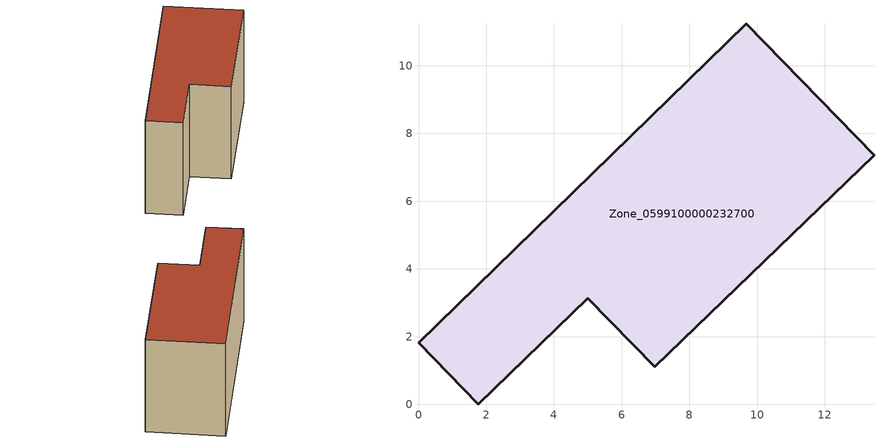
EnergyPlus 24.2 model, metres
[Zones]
Zone_0599100000232700
 floor ground (C_G): 5,3.14 1.77,0 0,1.82 9.68,11.24 13.45,7.36 6.97,1.11 z0
 wall outside (C_F): 9.68,11.24 0,1.82 1.77,0 5,3.14 6.97,1.11 13.45,7.36 9.68,11.24 z0:7.55
 roof outside (C_R): 6.97,1.11 13.45,7.36 9.68,11.24 0,1.82 1.77,0 5,3.14 z7.55
[BUILDING]
Pand.0599100000232700: North Axis=0; Terrain=City; Loads Convergence Tolerance Value=0.04; Temperature Convergence Tolerance Value=0.4; Solar Distribution=FullExterior; Maximum Number of Warmup Days=25; Minimum Number of Warmup Days=1
[Site:Location]
Rotterdam.The.Hague.AP_ZH_NLD Design_Conditions: Latitude=51.96; Longitude=4.45; Time Zone=1; Elevation=-4.5
[SITE:GROUNDTEMPERATURE:BUILDINGSURFACE]
18, 18, 18, 18, 18, 18, 18, 18, 18, 18, 18, 18
[MATERIAL] Thermal Absorptance=0.9; Solar Absorptance=0.7; Visible Absorptance=0.7
Name | Roughness | Thickness | Conductivity | Density | Specific Heat
G.TI.1975-1991 | MediumSmooth | 0.15 | 0.288461 | 540 | 1210
F.TI.1975-1991 | Rough | 0.3 | 0.230769 | 1920 | 840
R.TI.1975-1991 | MediumRough | 0.2 | 0.153846 | 1500 | 1000
[CONSTRUCTION]
C_G: G.TI.1975-1991
C_F: F.TI.1975-1991
C_R: R.TI.1975-1991
[ZONE]
Zone_0599100000232700: Type=1; Multiplier=1; Ceiling Height=Autocalculate; Volume=Autocalculate; Floor Area=autocalculate; Part of Total Floor Area=Yes
[ZONEINFILTRATION:DESIGNFLOWRATE]
Infil_Zone_0599100000232700: Zone or ZoneList or Space or SpaceList=Zone_0599100000232700; Schedule=AlwaysOn; Design Flow Rate Calculation Method=Flow/Area; Flow Rate per Floor Area=0.003; Constant Term Coefficient=1; Temperature Term Coefficient=0; Velocity Term Coefficient=0; Velocity Squared Term Coefficient=0
[HVACTEMPLATE:ZONE:IDEALLOADSAIRSYSTEM]
Zone_0599100000232700: Maximum Heating Supply Air Temperature=50; Minimum Cooling Supply Air Temperature=13; Maximum Heating Supply Air Humidity Ratio=0.0156; Minimum Cooling Supply Air Humidity Ratio=0.0077; Heating Limit=NoLimit; Cooling Limit=NoLimit; Dehumidification Control Type=ConstantSensibleHeatRatio; Cooling Sensible Heat Ratio=0.7; Dehumidification Setpoint=60; Humidification Control Type=None; Humidification Setpoint=30; Outdoor Air Method=None; Outdoor Air Flow Rate per Person=0.00944; Outdoor Air Flow Rate per Zone Floor Area=0; Outdoor Air Flow Rate per Zone=0; Demand Controlled Ventilation Type=None; Outdoor Air Economizer Type=NoEconomizer; Heat Recovery Type=None; Sensible Heat Recovery Effectiveness=0.7; Latent Heat Recovery Effectiveness=0.65
[ZONECONTROL:THERMOSTAT]
ThermostatControl_Zone_0599100000232700: Zone or ZoneList=Zone_0599100000232700; Control Type Schedule=DualSetpointControlType; Control 1=Thermostat_Zone_0599100000232700; Temperature Difference Between Cutout And Setpoint=0
[THERMOSTATSETPOINT:DUALSETPOINT]
Thermostat_Zone_0599100000232700: Heating Setpoint Temperature Schedule=HeatingSetpoint_Zone_0599100000232700; Cooling Setpoint Temperature Schedule=CoolingSetpoint_Zone_0599100000232700
[SCHEDULE:COMPACT]
HeatingSetpoint_Zone_0599100000232700: Through: 12/31, For: AllDays, Until: 24:00, 21
CoolingSetpoint_Zone_0599100000232700: Through: 12/31, For: AllDays, Until: 24:00, 24
DualSetpointControlType: Through: 12/31, For: AllDays, Until: 24:00, 4
AlwaysOn: Through: 12/31, For: AllDays, Until: 24:00, 1
